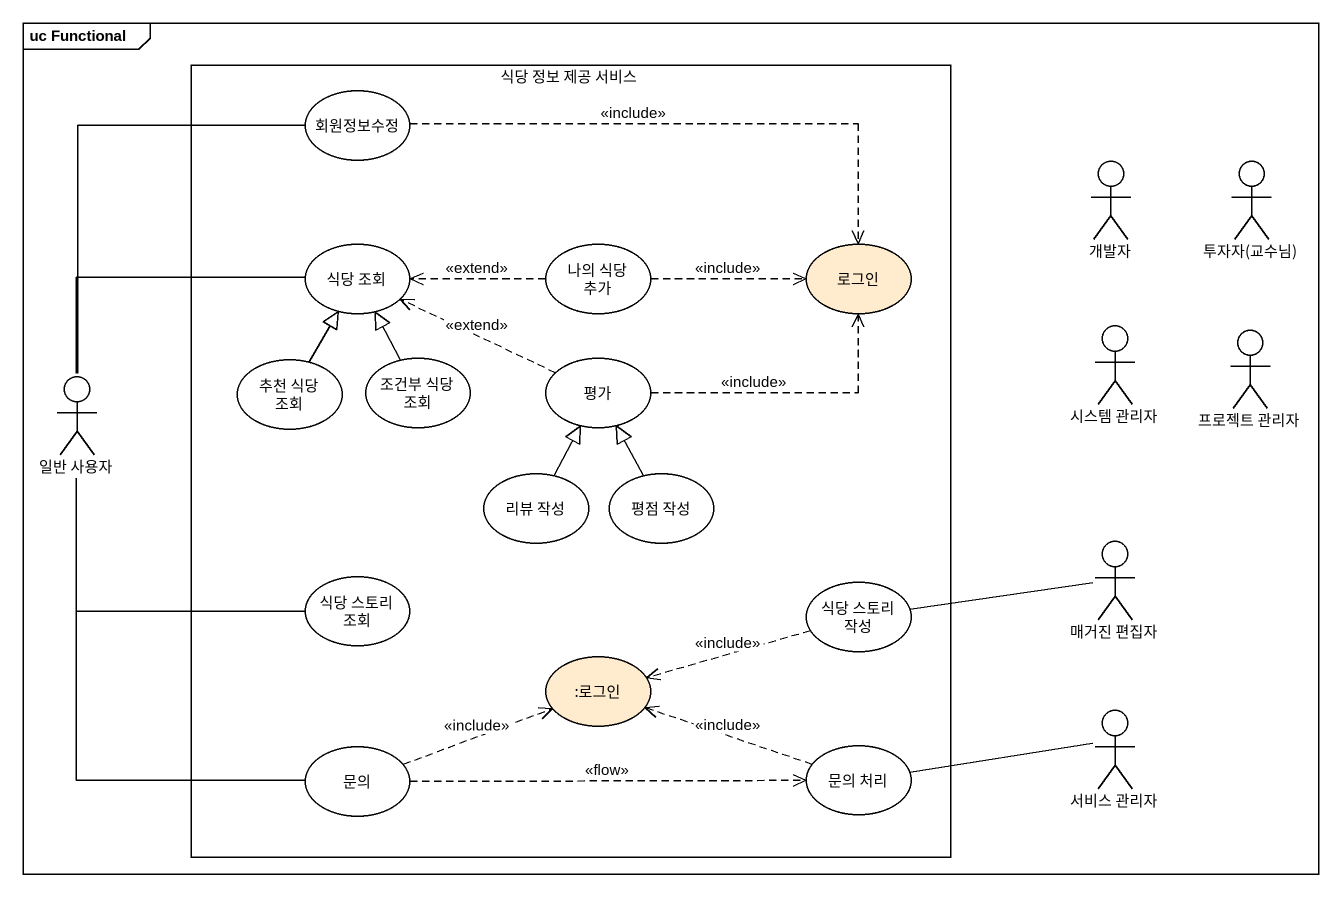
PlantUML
@startuml
mainframe uc Functional
rectangle "식당 정보 제공 서비스" as 식당_정보_제공_서비스 {
  usecase 회원정보수정
  usecase "식당 조회" as 식당_조회
  usecase "나의 식당 추가" as 나의_식당_추가
  usecase 로그인 #FFEBCD
  usecase "추천 식당 조회" as 추천_식당_조회
  usecase "조건부 식당 조회" as 조건부_식당_조회
  usecase 평가
  usecase "리뷰 작성" as 리뷰_작성
  usecase "평점 작성" as 평점_작성
  usecase "식당 스토리 조회" as 식당_스토리_조회
  usecase "식당 스토리 작성" as 식당_스토리_작성
  usecase ":로그인" as 로그인_2 #FFEBCD
  usecase 문의
  usecase "문의 처리" as 문의_처리
}
actor 개발자
actor "투자자(교수님)" as 투자자_교수님
actor "시스템 관리자" as 시스템_관리자
actor "프로젝트 관리자" as 프로젝트_관리자
actor "일반 사용자" as 일반_사용자
actor "매거진 편집자" as 매거진_편집자
actor "서비스 관리자" as 서비스_관리자
회원정보수정 .right.> 로그인 : <<include>>
나의_식당_추가 .left.> 식당_조회 : <<extend>>
나의_식당_추가 .right.> 로그인 : <<include>>
일반_사용자 -up- 회원정보수정
일반_사용자 -right- 식당_조회
일반_사용자 -- 식당_스토리_조회
일반_사용자 -- 문의
추천_식당_조회 -up-|> 식당_조회
조건부_식당_조회 -up-|> 식당_조회
평가 .left.> 식당_조회 : <<extend>>
평가 .right.> 로그인 : <<include>>
리뷰_작성 -up-|> 평가
평점_작성 -up-|> 평가
식당_스토리_작성 .left.> 로그인_2 : <<include>>
매거진_편집자 -left- 식당_스토리_작성
서비스_관리자 -left- 문의_처리
문의 .right.> 로그인_2 : <<include>>
문의 .right.> 문의_처리 : <<flow>>
문의_처리 .left.> 로그인_2 : <<include>>
@enduml
